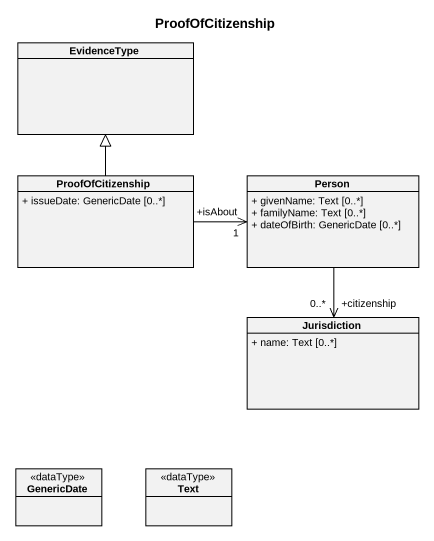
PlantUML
@startuml
title ProofOfCitizenship
hide circle
hide empty members
skinparam classAttributeIconSize 0
class EvidenceType
class ProofOfCitizenship {
  + issueDate: GenericDate [0..*]
}
class "Person" as Person_ {
  + givenName: Text [0..*]
  + familyName: Text [0..*]
  + dateOfBirth: GenericDate [0..*]
}
class Jurisdiction {
  + name: Text [0..*]
}
class GenericDate <<dataType>>
class Text <<dataType>>
ProofOfCitizenship -up-|> EvidenceType
ProofOfCitizenship -right-> "+isAbout\n1" Person_
Person_ --> "+citizenship\n0..*" Jurisdiction
@enduml
